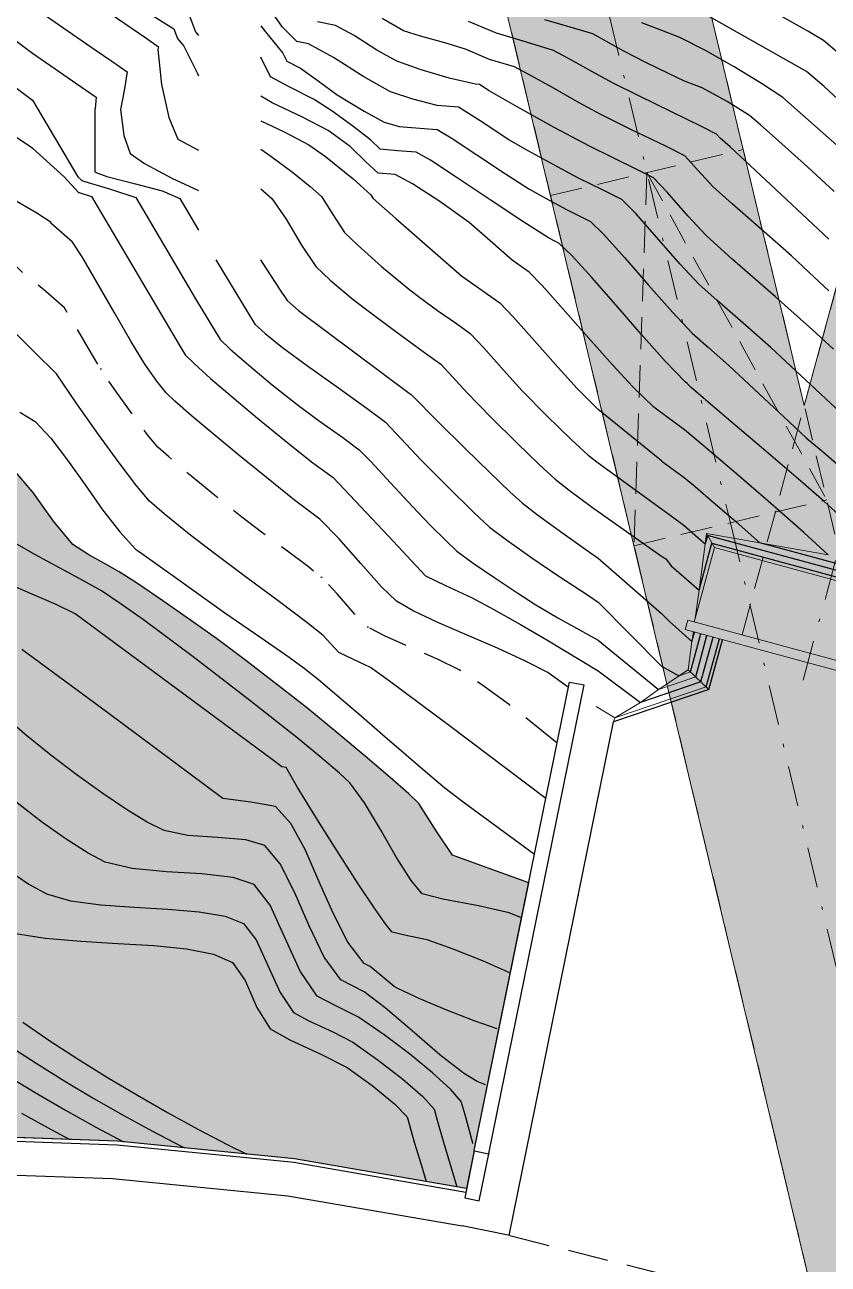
# Model space of a CAD drawing. Header units: millimetres. Extents: x -435 to 63517, y -392 to 109139.
# Drawn here: x 62433.2 to 62458.19, y 108649.21 to 108687.77 of the extents above; entities that cross this region are included whole.
import ezdxf

# ---------------------------------------------------------------- set-up
doc = ezdxf.new("R2010")
doc.units = ezdxf.units.MM
for name, pattern in [('DASHDOT', [2.8, 2, -0.25, 0.3, -0.25]), ('NASCOSTA', [9.525, 6.35, -3.175]), ('TRATTEGGIATA', [0.75, 0.5, -0.25]), ('TRATTEGGIATA2', [0.375, 0.25, -0.125]), ('TRATTOPUNTO2', [0.5, 0.25, -0.125, 0, -0.125])]:
    doc.linetypes.add(name, pattern=pattern)
for name, color, linetype in [('Av. Pr.Profi', 7, 'Continuous'), ('Bâti', 7, 'Continuous'), ('colore lago', 131, 'Continuous'), ('Couronnement', 7, 'Continuous'), ('curve livello 1m', 2, 'Continuous'), ('curve livello 5m', 7, 'Continuous'), ('LIN010TR', 2, 'NASCOSTA'), ('LIN018CO', 6, 'Continuous'), ('LIN025CO', 7, 'Continuous'), ('LINCOLO-ROSSO-025', 10, 'Continuous'), ('Strade', 7, 'Continuous'), ('TRATTCOLO-30', 253, 'Continuous'), ('TRATTCOLO-32', 255, 'Continuous')]:
    doc.layers.add(name, color=color, linetype=linetype)
doc.layers.add('Colori bordi', color=5, linetype='Continuous', plot=False)
doc.layers.add('no_plot', color=5, linetype='Continuous', plot=False)

# ---------------------------------------------------------------- blocks, each defined once
blk = doc.blocks.new('CONTORNO')
at = {"layer": 'Colori bordi', "lineweight": 0, "ltscale": 2, "flags": 128}
blk.add_lwpolyline([(-36.074, 114.45, 0.175507), (-40.663, 100.044), (-40.374, 92.645, 0.034114), (-43.469, 92.01), (-53.105, 89.338), (-53.319, 90.109), (-70.647, 85.303), (-66.249, 79.674), (-52.956, 83.36), (-52.253, 82.461), (-57.773, 72.704), (-53.908, 67.757), (-53.375, 67.075), (-47.588, 77.303), (-45.683, 80.67), (-46.38, 81.064), (-46.314, 81.181, -0.14195), (-42.731, 84.682), (-41.604, 85.286, -0.165813), (-34.47, 86.461, -0.072308), (-29.805, 84.968), (-22.578, 81.44), (16.586, -82.868)], format="xyb", dxfattribs=at)
blk.add_lwpolyline([(-28.746, 115.78, -0.121281), (-20.708, 100.164), (-8.908, 50.657), (5.179, 102.622, 0.76503), (-24.477, 119.975)], format="xyb", close=True, dxfattribs=at)

msp = doc.modelspace()

# ---------------------------------------------------------------- hatches: boundary and pattern name
at = {"layer": 'colore lago', "linetype": 'Continuous', "lineweight": 0}
msp.add_hatch(color=256, dxfattribs=at).paths.add_polyline_path([(62395.43161, 108712.42583), (62396.02558, 108711.85368), (62396.54452, 108710.80421), (62395.70308, 108710.57085), (62400.10124, 108704.94148), (62413.39464, 108708.62809), (62414.09706, 108707.72905), (62408.57694, 108697.97224), (62412.97512, 108692.34295), (62413.77511, 108693.75687), (62413.77512, 108692.19538), (62414.82033, 108690.22243), (62415.31564, 108689.28747), (62415.72522, 108688.51435), (62415.98845, 108688.01747), (62416.30798, 108687.41433), (62417.09034, 108686.87708), (62417.9853, 108686.30884), (62418.76167, 108685.85738), (62419.27619, 108685.6101), (62419.97962, 108685.52264), (62420.74658, 108685.43641), (62421.26829, 108685.25356), (62422.04135, 108684.93462), (62422.83385, 108684.57524), (62423.30212, 108684.31752), (62424.28074, 108683.30469), (62425.65525, 108681.87453), (62426.44854, 108681.06635), (62427.15616, 108680.35065), (62427.67313, 108679.83313), (62427.8945, 108679.61948), (62428.4316, 108679.38352), (62429.03968, 108678.92), (62429.8684, 108678.21171), (62430.48322, 108677.62938), (62430.84272, 108677.24299), (62431.21737, 108676.36359), (62431.55664, 108675.29597), (62431.91243, 108674.52734), (62432.35505, 108674.24652), (62432.85785, 108673.94166), (62433.45465, 108673.23089), (62434.09663, 108672.32559), (62434.70089, 108671.60124), (62435.19652, 108671.27999), (62435.685, 108671.00993), (62436.14328, 108670.75526), (62436.70687, 108670.38843), (62437.49216, 108669.85506), (62438.35765, 108669.25252), (62439.16184, 108668.67818), (62440.0777, 108667.99591), (62441.12945, 108667.1897), (62442.00155, 108666.5014), (62442.90752, 108665.75838), (62443.78841, 108665.02051), (62444.5614, 108664.35871), (62445.14366, 108663.84387), (62445.45239, 108663.54692), (62446.01376, 108662.66454), (62446.50119, 108661.94074), (62447.15296, 108661.6996), (62448.87588, 108661.0814), (62447.18293, 108652.74948), (62446.94253, 108651.56641), (62441.59474, 108652.49496), (62436.08973, 108653.03995), (62430.52673, 108653.23594), (62424.98374, 108653.06894), (62419.43274, 108652.54693), (62413.95274, 108651.63691), (62408.52874, 108650.3589), (62403.20974, 108648.76391), (62398.02075, 108646.79689), (62392.95476, 108644.48688), (62388.06676, 108641.87287), (62383.34676, 108638.91386), (62379.14277, 108635.91886), (62374.98677, 108632.52785), (62370.91178, 108628.75184), (62367.86379, 108625.54984), (62364.57679, 108621.7198), (62361.9918, 108618.30182), (62358.88381, 108613.69882), (62356.08682, 108608.88282), (62353.61483, 108603.92381), (62351.49083, 108598.78981), (62349.69784, 108593.5198), (62348.25686, 108588.1478), (62347.16187, 108582.69879), (62346.43287, 108577.2058), (62346.07589, 108571.82679), (62346.0669, 108566.26978), (62346.41391, 108560.7078), (62347.15592, 108555.2138), (62348.24092, 108549.7568), (62349.10788, 108546.54271), (62347.86793, 108543.8968), (62343.80444, 108542.33982), (62343.07046, 108542.93092), (62342.21453, 108543.39926), (62341.49344, 108543.60435), (62340.7307, 108543.3969), (62339.78748, 108542.89499), (62338.81347, 108542.36677), (62337.95835, 108542.0804), (62337.46244, 108542.1668), (62336.53797, 108542.37388), (62334.25339, 108542.96881), (62331.3224, 108543.78438), (62328.13916, 108544.68453), (62325.09785, 108545.53323), (62322.59264, 108546.19443), (62321.84831, 108546.36086), (62320.98436, 108546.54484), (62320.47381, 108546.66527), (62319.85914, 108546.96246), (62319.10254, 108547.3349), (62317.96138, 108547.82398), (62316.58086, 108548.38602), (62315.06616, 108548.98836), (62313.52246, 108549.5983), (62312.05495, 108550.18316), (62310.76882, 108550.71026), (62309.76926, 108551.14693), (62309.1124, 108551.47489), (62308.07364, 108552.13047), (62305.13367, 108553.82889), (62301.97422, 108555.84584), (62299.9999, 108557.14435), (62299.99956, 108746.10123), (62331.88111, 108763.67884), (62334.50701, 108761.51201), (62338.39159, 108758.59936), (62343.08352, 108755.72111), (62348.10303, 108752.42731), (62352.95875, 108748.82116), (62356.98207, 108746.67135), (62363.41105, 108741.71192), (62364.52398, 108741.19228), (62365.63691, 108740.67264), (62364.73951, 108740.34392), (62363.35977, 108739.8385), (62368.19689, 108734.58152), (62381.15032, 108739.32646), (62381.92283, 108738.48689), (62377.2062, 108728.31731), (62382.04332, 108723.06033), (62383.53093, 108726.26776), (62384.61002, 108725.77139), (62384.89048, 108725.50001), (62385.51228, 108725.00695), (62386.28998, 108724.43968), (62387.1522, 108723.83356), (62388.02758, 108723.22394), (62388.84476, 108722.64615), (62389.53239, 108722.13555), (62390.01909, 108721.72749), (62390.46033, 108721.18884), (62391.04553, 108720.46716), (62391.59222, 108719.84016), (62392.22799, 108719.12102), (62392.56044, 108718.73125), (62392.86145, 108718.08728), (62393.15952, 108717.24458), (62393.75794, 108715.33519), (62394.06383, 108714.45455), (62394.37788, 108713.74734)])
at = {"layer": 'LINCOLO-ROSSO-025', "linetype": 'Continuous', "lineweight": 0}
h = msp.add_hatch(color=256, dxfattribs=at)
h.dxf.hatch_style = 1
h.paths.add_polyline_path([(62449.76458, 108708.13608), (62446.76851, 108707.42195), (62452.0344, 108685.32932), (62455.03047, 108686.04345)])
h.paths.add_polyline_path([(62446.76851, 108707.42195), (62443.77244, 108706.70782), (62449.03834, 108684.6152), (62452.0344, 108685.32932)])
h.paths.add_polyline_path([(62447.13564, 108719.16556), (62444.13958, 108718.45143), (62446.76851, 108707.42195), (62449.76458, 108708.13608)])
h.paths.add_polyline_path([(62444.13958, 108718.45143), (62441.14351, 108717.73731), (62441.68574, 108715.46241), (62443.77244, 108706.70782), (62446.76851, 108707.42195)])
at = {"layer": 'TRATTCOLO-30', "linetype": 'Continuous', "lineweight": 0}
h = msp.add_hatch(color=256, dxfattribs=at)
h.dxf.hatch_style = 1
h.paths.add_polyline_path([(62466.60926, 108701.33193), (62464.48591, 108701.90755), (62457.44228, 108675.92492), (62458.50875, 108671.45063)])
h.paths.add_polyline_path([(62468.73263, 108700.75631), (62466.60926, 108701.33193), (62458.50875, 108671.45063), (62459.47343, 108667.40336), (62461.36512, 108666.89054), (62461.44362, 108667.18009), (62461.24093, 108667.23504), (62461.86888, 108669.55143), (62460.38253, 108669.95436)])
h.paths.add_polyline_path([(62475.77626, 108726.73894, 0.57322675), (62448.93303, 108754.07655), (62449.07005, 108751.83806, -0.5801113), (62473.6529, 108727.31457), (62466.60926, 108701.33193), (62468.73263, 108700.75631)])
h.paths.add_polyline_path([(62473.6529, 108727.31457, 0.5801113), (62449.07005, 108751.83806), (62449.20774, 108749.58865, -0.58879846), (62471.52954, 108727.89018), (62464.48591, 108701.90755), (62466.60926, 108701.33193)], flags=17)
h.paths.add_polyline_path([(62449.20774, 108749.58865), (62449.07005, 108751.83806, 0.12807728), (62440.33132, 108746.81239), (62433.91212, 108740.50415, -0.01736414), (62435.49125, 108738.78149), (62437.6039, 108741.04761), (62441.87333, 108745.24324, -0.12150113)])
h.paths.add_polyline_path([(62449.07005, 108751.83806), (62448.93303, 108754.07655, 0.13333201), (62438.78931, 108748.38152), (62434.51987, 108744.18589), (62432.39785, 108741.95202, -0.01556613), (62433.91212, 108740.50415), (62440.33132, 108746.81239, -0.12807728)])
h.paths.add_polyline_path([(62433.85167, 108740.44475), (62433.91212, 108740.50415, 0.01556613), (62432.39785, 108741.95202), (62430.27568, 108739.71798, 0.16643137), (62425.67013, 108726.09464), (62427.87176, 108726.44725, -0.19770368)])
h.paths.add_polyline_path([(62433.37607, 108736.51266), (62435.49125, 108738.78149, 0.01736281), (62433.91224, 108740.50402, 0.19880472), (62427.87176, 108726.44725), (62430.08081, 108726.80105, -0.14715619)])
h.paths.add_polyline_path([(62430.08358, 108725.4839, -0.01850569), (62430.08081, 108726.80105), (62427.87176, 108726.44725, 0.01312038), (62427.88526, 108725.39789), (62428.16924, 108718.14009, -0.03208113), (62430.37309, 108718.08492)])
h.paths.add_polyline_path([(62427.88526, 108725.39789, -0.01312038), (62427.87176, 108726.44725), (62425.67013, 108726.09464, 0.00881775), (62425.68694, 108725.31187), (62425.97645, 108717.91288, -0.03208112), (62428.16924, 108718.14009)])
h = msp.add_hatch(color=256, dxfattribs=at)
h.dxf.hatch_style = 1
h.paths.add_polyline_path([(62455.03048, 108686.04346), (62452.03442, 108685.32933), (62454.44622, 108675.21079), (62457.44229, 108675.92492)])
h.paths.add_polyline_path([(62452.03442, 108685.32933), (62449.03835, 108684.6152), (62451.45015, 108674.49666), (62454.44622, 108675.21079)])
h = msp.add_hatch(color=256, dxfattribs=at)
h.dxf.hatch_style = 1
h.paths.add_polyline_path([(62469.34673, 108625.98174), (62466.35066, 108625.26761), (62478.85859, 108572.79158), (62481.85466, 108573.50571)])
h.paths.add_polyline_path([(62466.35066, 108625.26761), (62463.35459, 108624.55348), (62475.86253, 108572.07745), (62478.85859, 108572.79158)])
h.paths.add_polyline_path([(62454.44643, 108675.21084), (62451.45036, 108674.49671), (62463.35459, 108624.55348), (62466.35066, 108625.26761)])
h.paths.add_polyline_path([(62457.4425, 108675.92497), (62454.44643, 108675.21084), (62466.35066, 108625.26761), (62469.34673, 108625.98174)])

# ---------------------------------------------------------------- linework, layer by layer
at = {"layer": 'Av. Pr.Profi', "color": 1, "linetype": 'DASHDOT'}
msp.add_line((62450.41307, 108660.69879), (62450.41576, 108660.67975), dxfattribs=at)
at = {"layer": 'Bâti', "color": 2, "linetype": 'Continuous'}
for p, q in [((62447.18293, 108652.74949), (62450.14471, 108667.32599)), ((62447.63414, 108652.6541), (62450.59664, 108667.23417)), ((62450.14471, 108667.32599), (62450.59664, 108667.23417)), ((62447.18076, 108652.73924), (62446.88374, 108651.277)), ((62447.18293, 108652.74949), (62447.18076, 108652.73924)), ((62447.18076, 108652.73924), (62447.63198, 108652.64384)), ((62447.33567, 108651.18518), (62447.63198, 108652.64384)), ((62447.63414, 108652.6541), (62447.63198, 108652.64384)), ((62446.88374, 108651.277), (62447.33567, 108651.18518))]:
    msp.add_line(p, q, dxfattribs=at)
at = {"layer": 'Colori bordi', "linetype": 'Continuous', "lineweight": 0, "flags": 128}
msp.add_lwpolyline([(62432.85785, 108673.94166), (62433.45465, 108673.23089), (62434.09663, 108672.32559), (62434.70089, 108671.60124), (62435.19652, 108671.27999), (62435.19652, 108671.27999), (62435.685, 108671.00993), (62436.14328, 108670.75526), (62436.14328, 108670.75526), (62436.70687, 108670.38843), (62437.49216, 108669.85506), (62438.35765, 108669.25252), (62439.16184, 108668.67818), (62439.16184, 108668.67818), (62440.0777, 108667.99591), (62441.12945, 108667.1897), (62442.00155, 108666.5014), (62442.00155, 108666.5014), (62442.90752, 108665.75838), (62443.78841, 108665.02051), (62444.5614, 108664.35871), (62445.14366, 108663.84387), (62445.45239, 108663.54692), (62445.45239, 108663.54692), (62446.01376, 108662.66454), (62446.50119, 108661.94074), (62446.50119, 108661.94074), (62447.15296, 108661.6996), (62448.87588, 108661.0814), (62447.18293, 108652.74948), (62446.94253, 108651.56641), (62441.59474, 108652.49496), (62436.08973, 108653.03995), (62430.52673, 108653.23594)], dxfattribs=at)
at = {"layer": 'Couronnement', "color": 2, "linetype": 'Continuous'}
for p, q in [((62436.08973, 108653.03997), (62430.52673, 108653.23596)), ((62436.07394, 108652.92095), (62430.52252, 108653.11653)), ((62441.58291, 108652.37557), (62436.07394, 108652.92095)), ((62441.59474, 108652.49498), (62436.08973, 108653.03997)), ((62446.9187, 108651.44909), (62441.57426, 108652.37706)), ((62446.94253, 108651.56643), (62441.59474, 108652.49498)), ((62430.47475, 108652.06998), (62435.92674, 108651.88097)), ((62435.92674, 108651.88097), (62441.38374, 108651.34499)), ((62441.38374, 108651.34499), (62446.79975, 108650.405)), ((62448.29074, 108650.104), (62446.79975, 108650.405))]:
    msp.add_line(p, q, dxfattribs=at)
at = {"layer": 'curve livello 1m', "color": 152, "linetype": 'TRATTEGGIATA2', "ltscale": 5, "flags": 128}
msp.add_lwpolyline([(62449.75832, 108665.42433), (62448.27612, 108666.61764), (62447.44401, 108667.22204), (62446.71118, 108667.70062), (62446.71118, 108667.70062), (62446.03972, 108668.03656), (62445.19332, 108668.40654), (62444.39466, 108668.75922), (62443.86645, 108669.0433), (62443.86645, 108669.0433), (62443.46054, 108669.45226), (62442.9143, 108670.07312), (62442.42585, 108670.58744), (62442.42585, 108670.58744), (62442.02159, 108670.90517), (62441.32673, 108671.42383), (62440.56438, 108671.9911), (62439.95763, 108672.45468), (62439.95763, 108672.45468), (62439.10106, 108673.1436), (62438.29696, 108673.80522), (62437.66814, 108674.33722), (62437.33743, 108674.6373), (62437.33743, 108674.6373), (62437.02228, 108675.0195), (62436.56645, 108675.62738), (62436.053, 108676.34711), (62435.56502, 108677.06493), (62435.56502, 108677.06493), (62435.17359, 108677.72007), (62434.73465, 108678.49003), (62434.43626, 108678.96955), (62434.43626, 108678.96955), (62433.8636, 108679.48046), (62433.16143, 108680.02776), (62432.79348, 108680.40982), (62432.79348, 108680.40982), (62432.798, 108680.41898), (62432.35993, 108680.68348), (62431.73634, 108681.14434), (62430.99693, 108681.73), (62430.21754, 108682.35847), (62429.474, 108682.94774), (62428.84213, 108683.41581), (62428.84213, 108683.41581), (62428.23547, 108683.78599), (62427.77623, 108683.94391), (62427.25352, 108684.37778), (62426.64616, 108685.01685), (62426.00304, 108685.73489), (62425.37302, 108686.40569), (62424.80501, 108686.90303), (62424.80501, 108686.90303), (62424.47097, 108687.09121), (62423.83264, 108687.41206), (62422.98125, 108687.8217), (62422.00801, 108688.27623), (62421.00414, 108688.73177), (62421.00414, 108688.73177), (62420.6143, 108688.89261), (62419.73615, 108688.99635), (62419.14661, 108689.30879), (62418.49515, 108689.77266), (62417.97721, 108690.24879), (62417.97721, 108690.24879), (62417.65681, 108690.73397), (62417.2155, 108691.54774), (62416.70109, 108692.55397), (62416.16138, 108693.61651), (62415.48615, 108694.90241), (62414.6804, 108695.35696)], dxfattribs=at)
at = {"layer": 'curve livello 5m', "color": 2}
for p, q in [((62433.44889, 108683.93611), (62434.43079, 108683.04157)), ((62451.03156, 108674.14488), (62453.00633, 108672.71837)), ((62454.23144, 108667.32927), (62454.60901, 108668.72204)), ((62451.03158, 108667.67387), (62452.34761, 108666.6886)), ((62454.47921, 108667.09666), (62451.50782, 108666.08612)), ((62454.23144, 108667.32927), (62452.34761, 108666.6886))]:
    msp.add_line(p, q, dxfattribs=at)
at = {"layer": 'curve livello 5m', "color": 2, "flags": 128}
for points in [[(62435.38783, 108689.39483), (62437.09519, 108688.11643), (62437.8406, 108687.65038), (62437.95448, 108687.34697), (62438.14838, 108687.1067), (62438.56387, 108686.2791), (62438.60397, 108686.18862)], [(62458.72073, 108675.56766), (62456.40168, 108677.72903), (62455.62494, 108678.41615), (62454.7199, 108679.2077), (62454.17153, 108679.69852), (62453.5746, 108680.34039), (62452.85653, 108681.16014), (62452.19669, 108681.90834), (62451.77441, 108682.33554), (62451.19067, 108682.62624), (62450.40404, 108683.01114), (62449.65377, 108683.41267), (62448.85931, 108683.85163), (62448.259, 108684.19635), (62447.36425, 108684.78049), (62446.68766, 108685.21257), (62446.0303, 108685.26665), (62445.27032, 108685.45643), (62444.57773, 108685.69217), (62443.74565, 108686.15808), (62442.80236, 108686.75841), (62442.03132, 108687.17794), (62441.6624, 108687.25166), (62441.22211, 108687.69991), (62440.7451, 108688.38833)], [(62426.43299, 108687.99212), (62427.0071, 108687.3559), (62427.5033, 108686.90081), (62428.19086, 108686.63502), (62429.19162, 108686.33125), (62430.03589, 108686.02994), (62430.66565, 108685.69357), (62431.53772, 108685.17741), (62432.49526, 108684.57715), (62433.38144, 108683.9885), (62433.44889, 108683.93611)], [(62459.70582, 108682.91921), (62456.77456, 108685.51086), (62456.11784, 108685.94796), (62455.26632, 108686.46349), (62454.36985, 108686.96987), (62453.57824, 108687.3795), (62453.01827, 108687.59761), (62452.39381, 108687.83739)], [(62440.54292, 108683.9041), (62440.85796, 108683.68432), (62441.52703, 108683.19064), (62441.52703, 108683.19064), (62442.0768, 108682.74613), (62442.4284, 108682.42807), (62442.4284, 108682.42807), (62442.78527, 108681.87357), (62443.14576, 108681.3112), (62443.14576, 108681.3112), (62443.5688, 108680.90195), (62444.30055, 108680.25791), (62445.1215, 108679.57229), (62445.1215, 108679.57229), (62445.49166, 108679.29117), (62446.04083, 108678.88757), (62446.04083, 108678.88757), (62446.62526, 108678.47774), (62447.05839, 108678.1714), (62447.05839, 108678.1714), (62447.4697, 108677.72905), (62448.10716, 108677.00722), (62448.66461, 108676.39253), (62448.66461, 108676.39253), (62449.43145, 108675.61371), (62450.19274, 108674.8693), (62450.72011, 108674.38264), (62450.72011, 108674.38264), (62451.03156, 108674.14488)], [(62434.43079, 108683.04157), (62434.87876, 108682.56032), (62434.89076, 108682.55092), (62435.28319, 108682.42616), (62437.97063, 108677.87328), (62438.19397, 108677.5036), (62438.47706, 108677.22213), (62438.98156, 108676.77016), (62439.65291, 108676.19385), (62440.43654, 108675.53934), (62441.2779, 108674.8528), (62442.12242, 108674.18038), (62442.79363, 108673.692), (62444.50985, 108671.8684), (62445.66219, 108670.63324), (62446.29027, 108670.33251), (62447.09918, 108669.955), (62447.79083, 108669.5813), (62448.61723, 108669.1157), (62449.43725, 108668.63896), (62451.03157, 108667.67388)], [(62448.87588, 108661.08142), (62447.15296, 108661.69962), (62446.50119, 108661.94076), (62446.50119, 108661.94076), (62446.01376, 108662.66456), (62445.45239, 108663.54694), (62445.45239, 108663.54694), (62445.14366, 108663.84389), (62444.5614, 108664.35873), (62443.78841, 108665.02053), (62442.90752, 108665.7584), (62442.00155, 108666.50142), (62442.00155, 108666.50142), (62441.12945, 108667.18972), (62440.0777, 108667.99593), (62439.16184, 108668.6782), (62439.16184, 108668.6782), (62438.35765, 108669.25254), (62437.49216, 108669.85508), (62436.70687, 108670.38845), (62436.14328, 108670.75528), (62436.14328, 108670.75528), (62435.685, 108671.00995), (62435.19652, 108671.28001), (62435.19652, 108671.28001), (62434.70089, 108671.60126), (62434.09663, 108672.3256), (62433.45465, 108673.23091), (62432.85785, 108673.94168)], [(62453.00633, 108672.71837), (62453.6956, 108672.20359), (62453.6956, 108672.20359), (62454.13711, 108671.82633), (62454.36086, 108671.62863)], [(62461.01574, 108665.21938), (62462.24923, 108669.7695), (62454.4314, 108671.88883), (62454.36086, 108671.62863)], [(62447.13775, 108652.96964), (62447.13601, 108652.97646), (62446.89534, 108653.85774), (62446.77144, 108654.28058), (62446.77144, 108654.28058), (62446.44486, 108654.65468), (62445.88622, 108655.16698), (62445.17205, 108655.75454), (62444.37886, 108656.3544), (62443.58317, 108656.90362), (62443.58317, 108656.90362), (62442.8796, 108657.25053), (62442.29454, 108657.55334), (62442.29454, 108657.55334), (62441.76861, 108658.33232), (62441.29445, 108659.38029), (62440.83016, 108660.38382), (62440.33383, 108661.0295), (62440.33383, 108661.0295), (62439.68026, 108661.24923), (62438.71152, 108661.35605), (62437.60679, 108661.42222), (62436.54529, 108661.52001), (62435.70621, 108661.72169), (62435.70621, 108661.72169), (62435.17274, 108661.99817), (62434.49136, 108662.43272), (62433.72099, 108662.98153), (62432.92053, 108663.60081)], [(62432.60252, 108655.1188), (62433.52816, 108654.55275), (62434.4705, 108654.00245), (62435.41835, 108653.47443), (62436.27248, 108653.02188)]]:
    msp.add_lwpolyline(points, dxfattribs=at)
at = {"layer": 'LIN010TR', "linetype": 'TRATTOPUNTO2', "lineweight": 0, "ltscale": 5}
msp.add_line((62457.40758, 108667.38849), (62473.65293, 108727.31454), dxfattribs=at)
at = {"layer": 'LIN010TR', "linetype": 'TRATTOPUNTO2', "lineweight": 0, "ltscale": 5, "flags": 128}
msp.add_lwpolyline([(62365.01811, 108736.31385), (62390.96929, 108745.81998), (62398.33094, 108748.51661, -0.44895429), (62442.64603, 108724.7176), (62455.14463, 108672.28072)], format="xyb", dxfattribs=at)
msp.add_lwpolyline([(62455.14463, 108672.28072), (62484.93554, 108547.29535)], dxfattribs=at)
at = {"layer": 'LIN018CO', "color": 2, "lineweight": 0}
for p, q in [((62454.36086, 108671.62863), (62454.40094, 108671.94194)), ((62454.40094, 108671.94194), (62456.05907, 108671.65481)), ((62454.64949, 108671.50852), (62454.40094, 108671.94194)), ((62458.18696, 108671.28517), (62456.05907, 108671.65481)), ((62454.17567, 108670.18111), (62454.36086, 108671.62863)), ((62454.05215, 108669.30506), (62454.17567, 108670.18111)), ((62453.95109, 108668.58829), (62453.82868, 108667.70739)), ((62453.95109, 108668.58829), (62453.99348, 108668.88891)), ((62452.909, 108667.09077), (62453.82868, 108667.70739)), ((62454.47921, 108667.09666), (62453.82868, 108667.70739)), ((62452.34761, 108666.6886), (62452.909, 108667.09077)), ((62451.5539, 108666.20741), (62452.34761, 108666.6886)), ((62451.50782, 108666.08612), (62451.5539, 108666.20741))]:
    msp.add_line(p, q, dxfattribs=at)
at = {"layer": 'LIN025CO', "linetype": 'TRATTEGGIATA', "lineweight": 0, "ltscale": 2}
for p, q in [((62455.50789, 108668.78919), (62471.52957, 108727.89016)), ((62445.6421, 108725.43173), (62491.95261, 108531.13971)), ((62439.64983, 108724.00401), (62483.09217, 108541.74519)), ((62449.55173, 108682.46139), (62455.54387, 108683.88964)), ((62452.5478, 108683.17551), (62452.14856, 108671.56659)), ((62452.5478, 108683.17551), (62458.1407, 108672.99485)), ((62452.14856, 108671.56659), (62458.1407, 108672.99485))]:
    msp.add_line(p, q, dxfattribs=at)
at = {"layer": 'LIN025CO', "linetype": 'Continuous', "lineweight": 0}
for p, q in [((62454.02154, 108669.19213), (62454.64949, 108671.50852)), ((62454.64949, 108671.50852), (62461.86891, 108669.55141)), ((62453.74036, 108668.95752), (62453.81885, 108669.24707)), ((62453.74036, 108668.95752), (62461.36515, 108666.89052)), ((62453.81885, 108669.24707), (62461.44365, 108667.18007))]:
    msp.add_line(p, q, dxfattribs=at)
at = {"layer": 'no_plot'}
for p, q in [((62433.44888, 108688.34305), (62435.38783, 108686.99245)), ((62433.44888, 108686.88523), (62435.38784, 108685.54334)), ((62433.44889, 108685.43155), (62434.8579, 108683.04157)), ((62435.38784, 108683.18965), (62435.38784, 108685.16237)), ((62453.00633, 108674.2055), (62451.03156, 108675.80417)), ((62451.03156, 108672.63361), (62453.00634, 108671.24094)), ((62454.17567, 108670.18111), (62454.5721, 108671.64347)), ((62454.5721, 108671.64347), (62462.00386, 108669.62879)), ((62451.03157, 108671.18421), (62453.00634, 108669.45577)), ((62451.03157, 108669.81569), (62453.00634, 108667.81732)), ((62451.03157, 108668.62928), (62452.909, 108667.09077)), ((62453.90108, 108667.63942), (62454.22294, 108668.8267)), ((62453.95109, 108668.58829), (62454.02991, 108668.87903)), ((62454.06626, 108667.48434), (62454.41597, 108668.77437)), ((62454.39662, 108667.17419), (62454.80204, 108668.66971)), ((62446.40715, 108665.95891), (62444.54622, 108667.35307))]:
    msp.add_line(p, q, dxfattribs=at)
at = {"layer": 'no_plot', "linetype": 'Continuous', "lineweight": 0}
for p, q in [((62454.06626, 108667.48434), (62452.909, 108667.09077)), ((62453.90108, 108667.63942), (62453.54842, 108667.51948)), ((62454.39662, 108667.17419), (62451.5539, 108666.20741)), ((62451.5539, 108666.20741), (62450.97165, 108666.56168))]:
    msp.add_line(p, q, dxfattribs=at)
at = {"layer": 'no_plot', "flags": 128}
for points in [[(62423.12185, 108693.78398), (62423.56705, 108693.25704), (62423.56705, 108693.25704), (62424.25955, 108692.52119), (62424.98526, 108691.78239), (62425.67072, 108691.11242), (62426.24251, 108690.58307), (62426.62717, 108690.26612), (62426.62717, 108690.26612), (62427.00078, 108690.08637), (62427.23038, 108689.8577), (62428.72674, 108689.34316), (62431.3062, 108688.44366), (62431.89782, 108688.03907), (62432.53255, 108687.57115), (62433.27343, 108687.01444), (62433.44888, 108686.88523)], [(62421.56076, 108693.61121), (62422.20429, 108692.80797), (62422.74746, 108692.17228), (62423.37999, 108691.50398), (62424.02932, 108690.85265), (62424.59158, 108690.31979), (62424.96294, 108690.0069), (62425.70957, 108689.64807), (62426.45184, 108689.29053), (62426.92024, 108688.81962), (62427.36684, 108688.37925), (62428.02635, 108688.10556), (62429.02724, 108687.79374), (62430.09023, 108687.46784), (62430.93609, 108687.15192), (62431.41053, 108686.88058), (62432.03903, 108686.47891), (62432.50132, 108686.14104), (62433.15331, 108685.64993), (62433.44889, 108685.43155)], [(62435.38783, 108690.15849), (62436.71624, 108689.16382), (62437.61224, 108688.61027), (62438.27455, 108688.18952), (62438.27455, 108688.18952), (62438.5126, 108687.55524), (62438.60397, 108687.44202)], [(62458.78103, 108685.19355), (62458.06414, 108685.85378), (62457.50963, 108686.31633), (62457.50963, 108686.31633), (62453.22201, 108688.75402)], [(62435.38783, 108688.43159), (62436.08379, 108687.96716), (62436.97229, 108687.37166), (62437.3621, 108687.09083), (62437.3621, 108687.09083), (62437.34591, 108687.00098), (62437.45106, 108685.91568), (62437.6799, 108684.88565), (62437.96379, 108684.2199), (62437.96379, 108684.2199), (62438.60397, 108683.86845)], [(62458.35182, 108677.68392), (62457.70357, 108678.2881), (62456.54921, 108679.30926), (62455.20419, 108680.48561), (62454.38925, 108681.21504), (62454.38925, 108681.21504), (62453.82184, 108681.83429), (62453.18002, 108682.56844), (62452.75384, 108683.01411), (62452.75384, 108683.01411), (62452.30255, 108683.24485), (62451.47443, 108683.64417), (62450.76086, 108683.99667), (62450.76086, 108683.99667), (62449.66971, 108684.58062), (62448.51429, 108685.21903), (62447.64124, 108685.72037), (62447.64124, 108685.72037), (62447.34327, 108685.91308), (62447.21861, 108685.92333), (62446.39968, 108686.11416), (62445.49546, 108686.37903), (62444.77721, 108686.63851), (62444.77721, 108686.63851), (62444.15263, 108686.98823), (62443.44458, 108687.43885), (62442.86582, 108687.75376), (62442.86582, 108687.75376), (62442.30222, 108687.86008)], [(62458.20774, 108679.49312), (62457.58279, 108680.07941), (62457.04244, 108680.58074), (62457.04244, 108680.58074), (62456.19223, 108681.33275), (62455.20212, 108682.19904), (62454.60696, 108682.73156), (62454.60696, 108682.73156), (62454.12768, 108683.26429), (62453.73327, 108683.69269), (62453.73327, 108683.69269), (62453.14099, 108683.9955), (62452.05417, 108684.51958), (62451.11768, 108684.9822), (62451.11768, 108684.9822), (62450.44624, 108685.34928), (62449.61368, 108685.81815), (62448.8611, 108686.24037), (62448.42955, 108686.46749), (62448.42955, 108686.46749), (62447.65827, 108686.69805), (62446.91197, 108687.01794), (62446.2673, 108687.2114), (62445.50945, 108687.41699), (62444.9767, 108687.58485), (62444.9767, 108687.58485), (62444.3213, 108687.97029)], [(62458.20619, 108681.10765), (62456.56007, 108682.65193), (62455.13681, 108683.97244), (62455.13681, 108683.97244), (62454.82468, 108684.24808), (62454.7127, 108684.37126), (62454.25134, 108684.61308), (62453.33331, 108685.0582), (62452.29542, 108685.55897), (62451.4745, 108685.96773), (62451.4745, 108685.96773), (62450.83358, 108686.32076), (62450.09508, 108686.73699), (62449.6474, 108686.97726), (62449.6474, 108686.97726), (62448.81002, 108687.23076), (62447.86923, 108687.50883), (62447.86923, 108687.50883), (62447.00522, 108687.87943)], [(62458.37258, 108682.58526), (62457.53916, 108683.35858), (62457.53916, 108683.35858), (62456.74669, 108684.0711), (62456.08016, 108684.6604), (62455.73955, 108684.94969), (62455.73955, 108684.94969), (62455.04525, 108685.38822), (62454.26817, 108685.80989), (62454.26817, 108685.80989), (62453.72294, 108686.02067), (62453.2211, 108686.25606), (62452.5205, 108686.60146), (62451.83132, 108686.95325), (62451.83132, 108686.95325), (62451.29081, 108687.25368), (62450.86525, 108687.48704), (62450.86525, 108687.48704), (62450.1602, 108687.70034), (62449.37892, 108687.93137)], [(62458.52475, 108686.87392), (62458.04222, 108687.28671), (62458.04222, 108687.28671), (62457.55339, 108687.57964), (62456.72179, 108688.04352)], [(62440.54292, 108687.73543), (62440.68674, 108687.55577), (62441.22668, 108686.89171), (62441.22668, 108686.89171), (62441.34957, 108686.64122), (62441.77788, 108686.42077), (62442.32654, 108686.02655), (62442.91957, 108685.59693), (62442.91957, 108685.59693), (62443.75596, 108685.08346), (62444.37824, 108684.74583), (62444.37824, 108684.74583), (62444.84199, 108684.60997), (62445.48463, 108684.56194), (62446.03206, 108684.51206), (62446.03206, 108684.51206), (62446.45889, 108684.25702), (62447.25694, 108683.72984), (62448.15372, 108683.13383), (62448.87676, 108682.67234), (62448.87676, 108682.67234), (62449.41596, 108682.36641), (62450.04722, 108682.02561), (62450.04722, 108682.02561), (62450.79498, 108681.65696), (62451.20754, 108681.25096), (62451.85071, 108680.53217), (62452.60349, 108679.66888), (62453.34486, 108678.82939), (62453.95382, 108678.18199), (62453.95382, 108678.18199), (62454.4608, 108677.73271), (62455.0998, 108677.16996), (62455.0998, 108677.16996), (62455.89, 108676.43605), (62456.80891, 108675.57214), (62457.50659, 108674.92681), (62457.50659, 108674.92681), (62457.97377, 108674.52704), (62458.50393, 108674.07463)], [(62435.38783, 108686.99245), (62435.90813, 108686.64532), (62436.39129, 108686.3059), (62436.39129, 108686.3059), (62436.30781, 108685.77561), (62436.18014, 108685.13359), (62436.18014, 108685.13359), (62436.28264, 108684.33355), (62436.48405, 108683.76567), (62436.48405, 108683.76567), (62436.92146, 108683.4553), (62437.77275, 108682.99891), (62438.60398, 108682.61572)], [(62458.52088, 108672.52313), (62458.05667, 108672.94313), (62457.41223, 108673.51256), (62456.25185, 108674.50645), (62454.89254, 108675.6595), (62453.92773, 108676.4899), (62453.79792, 108676.61088), (62453.73611, 108676.66547), (62453.12174, 108677.31286), (62452.37586, 108678.15), (62451.58539, 108679.056), (62450.83724, 108679.90998), (62450.21832, 108680.59107), (62449.81555, 108680.97839), (62449.69041, 108681.04009), (62449.49452, 108681.14832), (62448.68992, 108681.65778), (62447.67385, 108682.32954), (62446.64827, 108683.01289), (62445.81516, 108683.55713), (62445.37646, 108683.81155), (62444.79632, 108683.85477), (62444.25263, 108683.90402), (62443.95019, 108684.19253), (62443.40307, 108684.61896), (62442.7573, 108685.08495), (62442.20659, 108685.4507), (62441.44341, 108685.8359), (62440.84716, 108686.15042), (62440.54292, 108686.77055)], [(62435.38784, 108685.54334), (62435.42048, 108685.52096), (62435.42048, 108685.52096), (62435.38784, 108685.16237)], [(62458.18696, 108671.28517), (62457.42496, 108671.97461), (62456.32052, 108672.95048), (62455.26599, 108673.86411), (62454.30087, 108674.68876), (62453.71469, 108675.17704), (62453.20955, 108675.54538), (62452.76129, 108675.87525), (62452.10267, 108676.51926), (62451.48676, 108677.18836), (62450.72496, 108678.0461), (62449.94962, 108678.92533), (62449.29312, 108679.6589), (62448.88782, 108680.07965), (62448.36114, 108680.45033), (62447.67347, 108681.05442), (62447.02323, 108681.62205), (62446.11506, 108682.27077), (62445.26233, 108682.82225), (62444.72086, 108683.11105), (62444.19228, 108683.15454), (62443.80788, 108683.51399), (62443.32025, 108683.98637), (62442.6353, 108684.48063), (62441.83578, 108684.89662), (62440.89426, 108685.34947), (62440.54292, 108685.54777)], [(62440.54292, 108684.78971), (62441.26558, 108684.43972), (62442.03539, 108684.04001), (62442.03539, 108684.04001), (62442.55117, 108683.68019), (62443.41439, 108682.98224), (62443.96643, 108682.48286), (62443.96643, 108682.48286), (62444.03868, 108682.37037), (62444.74553, 108681.74826), (62446.78726, 108679.96013), (62447.42137, 108679.51699), (62447.97311, 108679.12552), (62447.97311, 108679.12552), (62448.38629, 108678.68962), (62449.055, 108677.93619), (62449.7854, 108677.11002), (62450.38364, 108676.4559), (62450.38364, 108676.4559), (62451.03156, 108675.80417)], [(62434.8579, 108683.04157), (62434.96386, 108682.93712), (62434.96995, 108682.93235), (62435.87152, 108682.65695), (62436.65334, 108682.39715), (62438.51285, 108679.24688), (62439.27698, 108677.9821), (62439.58864, 108677.68388), (62440.16668, 108677.18337), (62440.89878, 108676.57558), (62441.67266, 108675.9555), (62442.3266, 108675.47632), (62443.09649, 108674.93079), (62443.60551, 108674.54915), (62443.96346, 108674.1822), (62444.5787, 108673.52089), (62445.25826, 108672.78831), (62445.8092, 108672.20757), (62446.30373, 108671.71424), (62446.63774, 108671.39741), (62447.14534, 108671.02568), (62447.81686, 108670.56617), (62448.53739, 108670.08665), (62449.09075, 108669.73099), (62449.78213, 108669.3236), (62451.03157, 108668.62928)], [(62435.38784, 108683.18965), (62435.75071, 108683.05666), (62436.64211, 108682.82717), (62437.48061, 108682.60457), (62438.02348, 108682.36813), (62438.02348, 108682.36813), (62438.60398, 108681.3847)], [(62440.54293, 108682.66723), (62440.89036, 108682.37329), (62441.33171, 108681.72493), (62441.80538, 108680.91366), (62442.25284, 108680.25203), (62442.25284, 108680.25203), (62442.70337, 108679.83101), (62443.41786, 108679.22666), (62443.41786, 108679.22666), (62443.92412, 108678.83797), (62444.74552, 108678.22617), (62445.63565, 108677.57482), (62445.63565, 108677.57482), (62446.14368, 108677.21727), (62446.50359, 108676.82162), (62446.94559, 108676.32917), (62446.94559, 108676.32917), (62447.70488, 108675.55394), (62448.50302, 108674.76257), (62449.21093, 108674.08129), (62449.69951, 108673.63633), (62449.69951, 108673.63633), (62450.13615, 108673.29508), (62450.85828, 108672.75908), (62451.03156, 108672.63361)], [(62450.10944, 108667.15238), (62449.46835, 108667.61803), (62448.77846, 108667.97793), (62447.90545, 108668.37541), (62446.95841, 108668.78533), (62446.04647, 108669.18254), (62445.27874, 108669.5419), (62444.76432, 108669.83827), (62444.76432, 108669.83827), (62444.29546, 108670.29204), (62443.65001, 108671.01696), (62442.96617, 108671.79087), (62442.38215, 108672.39165), (62442.38215, 108672.39165), (62441.5953, 108672.98691), (62440.72391, 108673.68497), (62439.86034, 108674.38763), (62439.06014, 108675.04863), (62438.37886, 108675.6217), (62437.87207, 108676.06054), (62437.59532, 108676.31889), (62437.59532, 108676.31889), (62437.31014, 108676.6851), (62436.93974, 108677.21682), (62436.93974, 108677.21682), (62436.50401, 108677.92757), (62435.98021, 108678.83701), (62435.4493, 108679.77067), (62434.99226, 108680.5541), (62434.69004, 108681.01283), (62434.69004, 108681.01283), (62434.01588, 108681.60389), (62434.02714, 108681.62676), (62433.57405, 108681.90754), (62432.93426, 108682.2866)], [(62439.14966, 108680.46392), (62440.35998, 108678.4606), (62440.68045, 108678.1729), (62441.2229, 108677.73062), (62441.2229, 108677.73062), (62441.9912, 108677.16179), (62442.95487, 108676.47777), (62443.85118, 108675.83909), (62444.41739, 108675.40629), (62444.41739, 108675.40629), (62444.90471, 108674.8914), (62445.52088, 108674.23376), (62445.52088, 108674.23376), (62446.37782, 108673.37341), (62447.16947, 108672.59932), (62447.65833, 108672.14371), (62447.65833, 108672.14371), (62448.17918, 108671.7494), (62448.96782, 108671.18473), (62448.96782, 108671.18473), (62449.78334, 108670.64104), (62450.73136, 108670.0215), (62451.03157, 108669.81569)], [(62440.53612, 108680.46392), (62440.7036, 108680.1978), (62441.14174, 108679.51565), (62441.35991, 108679.19286), (62441.35991, 108679.19286), (62441.71421, 108678.88103), (62445.20276, 108676.28272), (62445.22927, 108676.26344), (62445.23256, 108676.25994), (62446.05277, 108675.4319), (62446.89023, 108674.60001), (62447.66222, 108673.84515), (62448.28602, 108673.24819), (62448.67892, 108672.89002), (62448.67892, 108672.89002), (62449.15172, 108672.52532), (62449.93371, 108671.95264), (62450.7903, 108671.34379), (62450.7903, 108671.34379), (62451.03157, 108671.18421)], [(62444.54622, 108667.35307), (62443.95402, 108667.7832), (62443.42823, 108668.02773), (62442.96859, 108668.24831), (62442.96859, 108668.24831), (62442.46956, 108668.78321), (62441.97692, 108669.17533), (62441.12361, 108669.81642), (62440.10165, 108670.57537), (62439.10309, 108671.32108), (62438.31996, 108671.92244), (62438.31996, 108671.92244), (62437.5338, 108672.56178), (62437.07955, 108672.9557), (62437.07955, 108672.9557), (62436.69125, 108673.41876), (62436.13884, 108674.14101), (62435.49165, 108675.02745), (62434.81903, 108675.98311), (62434.19031, 108676.91302), (62434.19031, 108676.91302), (62434.18248, 108676.92625), (62434.13508, 108676.9678), (62433.55411, 108677.53584), (62432.8563, 108678.24241)], [(62433.05054, 108675.72385), (62433.52159, 108675.43204), (62434.00985, 108674.90978), (62434.53486, 108674.22527), (62435.07905, 108673.45818), (62435.62482, 108672.68822), (62436.15458, 108671.99507), (62436.65075, 108671.45841), (62436.77504, 108671.37785), (62437.99604, 108670.50359), (62439.42117, 108669.47987), (62440.50946, 108668.73223), (62441.42774, 108668.09914), (62441.88958, 108667.75224), (62442.33567, 108667.40317), (62442.91209, 108666.92221), (62443.59663, 108666.333), (62444.33204, 108665.69257), (62445.06102, 108665.05794), (62445.72633, 108664.48613), (62446.27068, 108664.03416), (62446.83819, 108663.59688), (62449.05649, 108661.97029)], [(62453.00633, 108674.2055), (62453.05498, 108674.1708), (62453.70515, 108673.69031), (62453.70515, 108673.69031), (62454.04789, 108673.40481), (62454.61222, 108672.92262), (62455.22882, 108672.38841), (62455.22882, 108672.38841), (62456.05907, 108671.65481)], [(62461.5229, 108666.32584), (62462.49459, 108669.9102), (62456.05907, 108671.65481)], [(62448.65464, 108659.99256), (62448.26361, 108660.14854), (62447.31509, 108660.36089), (62446.20855, 108660.56925), (62445.56494, 108660.74047), (62445.56494, 108660.74047), (62445.21399, 108661.15034), (62444.76403, 108661.87204), (62444.26411, 108662.73405), (62443.76328, 108663.56483), (62443.3106, 108664.19285), (62443.3106, 108664.19285), (62442.9908, 108664.48824), (62442.38222, 108665.00928), (62441.66743, 108665.59968), (62441.66743, 108665.59968), (62440.20206, 108666.7562), (62438.43484, 108668.11086), (62436.89594, 108669.25726), (62436.89594, 108669.25726), (62436.17064, 108669.76848), (62435.5847, 108670.15953), (62435.5847, 108670.15953), (62435.02839, 108670.4785), (62434.28555, 108670.88145), (62433.52131, 108671.29533), (62432.90079, 108671.64704)], [(62453.00634, 108671.24094), (62453.13413, 108671.15589), (62453.29895, 108670.93687), (62454.17567, 108670.18111)], [(62448.30401, 108658.26694), (62447.47104, 108658.64188), (62446.52997, 108659.01728), (62445.71621, 108659.30164), (62445.71621, 108659.30164), (62445.10333, 108659.43023), (62444.62869, 108659.54018), (62444.43896, 108659.76886), (62444.07363, 108660.2912), (62443.57373, 108661.0444), (62442.98023, 108661.96567), (62442.33416, 108662.99222), (62441.67652, 108664.06125), (62441.67652, 108664.06125), (62441.33339, 108664.66957), (62441.19716, 108664.68995), (62440.89852, 108664.91202), (62434.77106, 108669.4457), (62434.17805, 108669.73888), (62433.37692, 108670.08522), (62432.5521, 108670.4403)], [(62453.00634, 108669.45577), (62453.25216, 108669.21315), (62453.95109, 108668.58829)], [(62447.89639, 108656.54047), (62447.18134, 108656.78943), (62446.33032, 108657.1196), (62445.48845, 108657.47244), (62444.80082, 108657.78939), (62444.80082, 108657.78939), (62444.69461, 108657.85296), (62443.93892, 108658.47469), (62443.75878, 108658.56551), (62443.25449, 108659.23234), (62442.7913, 108660.13268), (62442.35174, 108661.13589), (62441.91835, 108662.11132), (62441.47366, 108662.92831), (62441.00021, 108663.45622), (62441.00021, 108663.45622), (62440.23468, 108663.58335), (62439.36684, 108663.70053), (62439.36684, 108663.70053), (62435.78643, 108666.36296), (62433.11302, 108668.341)], [(62453.00634, 108667.81732), (62453.01948, 108667.80703), (62453.01948, 108667.80703), (62453.44384, 108667.57195), (62453.54842, 108667.51948)], [(62447.5254, 108654.79425), (62447.2749, 108654.89531), (62446.8419, 108655.15449), (62446.11062, 108655.73166), (62445.24824, 108656.47272), (62444.41248, 108657.18833), (62443.76105, 108657.68915), (62443.76105, 108657.68915), (62443.02666, 108658.05942), (62442.51372, 108658.77144), (62442.0471, 108659.73891), (62441.60099, 108660.76872), (62441.14957, 108661.66774), (62440.66702, 108662.24286), (62440.66702, 108662.24286), (62440.07631, 108662.41482), (62439.19982, 108662.48652), (62438.2743, 108662.55346), (62437.53653, 108662.71111), (62437.53653, 108662.71111), (62437.01383, 108662.97091), (62436.3666, 108663.36014), (62435.62866, 108663.85364), (62434.83384, 108664.42626), (62434.01598, 108665.05284), (62433.20891, 108665.70822), (62432.44647, 108666.36724)], [(62449.40852, 108663.70272), (62446.40715, 108665.95891)], [(62432.60814, 108661.53681), (62433.32711, 108661.03672), (62433.8759, 108660.73227), (62433.8759, 108660.73227), (62434.62873, 108660.5234), (62435.56632, 108660.39861), (62436.60226, 108660.32307), (62437.65009, 108660.26191), (62438.62339, 108660.18028), (62439.43571, 108660.04331), (62440.00064, 108659.81615), (62440.00064, 108659.81615), (62440.39598, 108659.30184), (62440.76581, 108658.50249), (62441.1435, 108657.66774), (62441.56242, 108657.04725), (62441.56242, 108657.04725), (62442.03641, 108656.78073), (62442.78066, 108656.44067), (62443.4053, 108656.11808), (62443.4053, 108656.11808), (62444.19619, 108655.56538), (62444.96027, 108654.96942), (62445.57902, 108654.42771), (62445.93391, 108654.03776), (62445.93391, 108654.03776), (62446.06211, 108653.58345), (62446.24168, 108652.93682), (62446.24168, 108652.93682), (62446.49989, 108652.07624), (62446.64154, 108651.61869)], [(62432.85054, 108659.5088), (62433.84185, 108659.35902), (62434.94742, 108659.26445), (62436.09522, 108659.19605), (62437.21318, 108659.12474), (62438.22925, 108659.02146), (62439.07135, 108658.85717), (62439.66745, 108658.60279), (62439.66745, 108658.60279), (62440.05448, 108658.03587), (62440.42246, 108657.20179), (62440.83029, 108656.54117), (62440.83029, 108656.54117), (62441.44685, 108656.19449), (62442.41492, 108655.75215), (62443.22743, 108655.33255), (62443.22743, 108655.33255), (62444.00676, 108654.7772), (62444.69896, 108654.20772), (62445.09637, 108653.79494), (62445.32385, 108652.98121), (62445.32385, 108652.98121), (62445.52476, 108652.31161), (62445.68802, 108651.78425)], [(62433.14153, 108656.74153), (62433.98272, 108656.16708), (62434.86356, 108655.59325), (62435.77429, 108655.02574), (62436.70514, 108654.47026), (62437.64635, 108653.93252), (62438.58815, 108653.4182), (62439.52076, 108652.93302), (62440.11158, 108652.64181)], [(62432.70719, 108656.0209), (62433.56277, 108655.46352), (62434.44739, 108654.91229), (62435.35154, 108654.37274), (62436.26576, 108653.85042), (62437.18054, 108653.35085), (62438.08641, 108652.87959), (62438.18107, 108652.83293)], [(62433.10252, 108653.91323), (62434.02153, 108653.40128), (62434.6047, 108653.09229)]]:
    msp.add_lwpolyline(points, dxfattribs=at)
at = {"layer": 'Strade', "color": 2, "linetype": 'Continuous'}
msp.add_line((62454.47921, 108667.09666), (62454.89856, 108668.64355), dxfattribs=at)
at = {"layer": 'Strade', "color": 2, "linetype": 'Continuous', "flags": 128}
msp.add_lwpolyline([(62448.26174, 108650.112), (62451.50782, 108666.08612)], dxfattribs=at)
at = {"layer": 'Strade', "color": 2, "linetype": 'TRATTEGGIATA2', "ltscale": 5, "flags": 128}
msp.add_lwpolyline([(62448.29074, 108650.104), (62456.60575, 108648.01402), (62464.37275, 108645.58704), (62471.90276, 108642.76405), (62479.17077, 108639.52505), (62484.78677, 108636.69106), (62490.11878, 108633.74507)], dxfattribs=at)

# ---------------------------------------------------------------- block references
at = {"layer": 'TRATTCOLO-32', "linetype": 'Continuous', "lineweight": 0, "rotation": 0.0001041253965643878}
msp.add_blockref('CONTORNO', (62466.35033, 108625.26799), dxfattribs=at)

doc.saveas('drawing.dxf')
